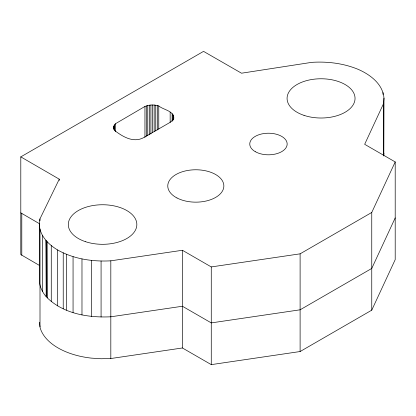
<?xml version="1.0" encoding="UTF-8"?>
<svg xmlns="http://www.w3.org/2000/svg" width="416" height="416" viewBox="0 0 416 416"><rect width="100%" height="100%" fill="white"/><g stroke="black" fill="none" stroke-linecap="round" stroke-linejoin="round"><path stroke-width="0.62" d="M383.812 156.005L383.978 98.155C382.912 83.944 369.949 74.396 357.833 69.217C343.288 63.263 327.345 61.339 311.724 62.353L241.514 73.206L203.544 51.371L20.8 156.874L59.254 179.166L39.931 218.915L39.312 224.531L39.312 280.504C39.556 286.593 42.344 292.172 46.212 296.774L47.138 241.68L47.367 297.872L45.874 240.328L46.212 296.774C62.722 313.747 88.098 317.881 110.817 316.794L182.411 306.244L211.266 322.899L300.108 309.806L371.758 268.44L395.2 217.916M383.474 155.246L383.474 103.776L383.978 98.155M113.625 128.71L113.734 126.485L115.294 123.828L144.945 106.449C149.287 104.629 154.289 104.52 158.766 105.929C163.166 109.866 174.268 110.734 173.81 118.534M173.81 117.25L172.864 120L170.16 122.335L143.718 137.602C133.718 143.026 123.458 137.166 115.294 131.024L114.052 129.288L113.625 127.426M383.474 103.776L364.666 144.31L395.2 161.938L395.2 259.641L371.758 310.164L300.108 351.536L211.266 364.629L182.416 347.974L110.822 358.524L101.078 358.748L91.385 358.124A64.09 37.003 0 0 1 40.16 327.839L39.312 322.234M371.758 310.164L371.758 212.462L395.2 161.938M39.312 224.531C39.764 235.721 48.407 244.488 57.528 249.922C73.616 259.028 92.55 261.841 110.817 260.822L182.411 250.271L211.266 266.926L300.108 253.833L371.758 212.462M20.8 212.852L39.686 223.844M20.8 156.874L20.8 254.582L39.125 265.247M383.776 152.937L383.978 154.128M46.212 240.796L46.66 271.674M383.011 92.555L383.011 94.484M300.108 253.833L300.108 351.536M211.266 266.926L211.266 364.629M182.411 250.271L182.416 347.974M173.706 116.308L173.706 118.238M173.384 115.388L173.384 119.891M172.864 114.494L172.864 120.286M172.141 113.651L172.141 121.373M170.16 112.159L170.16 122.455M158.766 105.929L158.766 129.09M157.3 105.508L157.3 129.958M155.761 105.206L155.761 130.946M154.159 105.024L154.159 131.404M152.532 104.962L152.532 132.631M150.904 105.024L150.904 133.978M149.308 105.206L149.308 134.805M147.763 105.508L147.763 135.751M146.302 105.924L146.302 136.167M144.945 106.449L144.945 137.332M115.294 123.828L115.294 131.55M114.577 124.67L114.577 130.463M114.052 125.564L114.052 129.423M113.734 126.485L113.734 129.059M110.817 260.822L110.822 358.524M101.078 261.045L101.078 317.023M91.385 260.421L91.385 316.394M81.978 258.95L81.978 314.928M73.06 256.672L73.06 312.65M66.378 254.202L66.378 310.18M63.227 252.814L63.227 308.792M59.254 179.166L59.254 180.456M57.528 249.922L57.528 305.9M51.267 245.612L51.267 301.584M42.479 235.602L42.479 291.574M39.931 218.915L39.931 220.844M40.004 229.117L40.004 326.82M21.793 213.512L21.793 255.237M304.06 115.383A33.987 19.625 0 0 0 355.046 98.389A33.987 19.625 0 0 0 304.06 81.396A33.987 19.625 0 0 0 304.06 115.383M85.441 241.66A34.263 19.781 0 0 0 136.838 224.526A34.263 19.781 0 0 0 85.441 207.397A34.263 19.781 0 0 0 85.441 241.66M255.247 151.653A18.699 10.795 0 0 0 286.525 146.812A18.699 10.795 0 0 0 263.624 133.588A18.699 10.795 0 0 0 255.247 151.653M176.982 197.964A28.044 16.193 0 0 0 223.226 189.379A28.044 16.193 0 0 0 187.226 170.55A28.044 16.193 0 0 0 176.982 197.964"/></g></svg>
